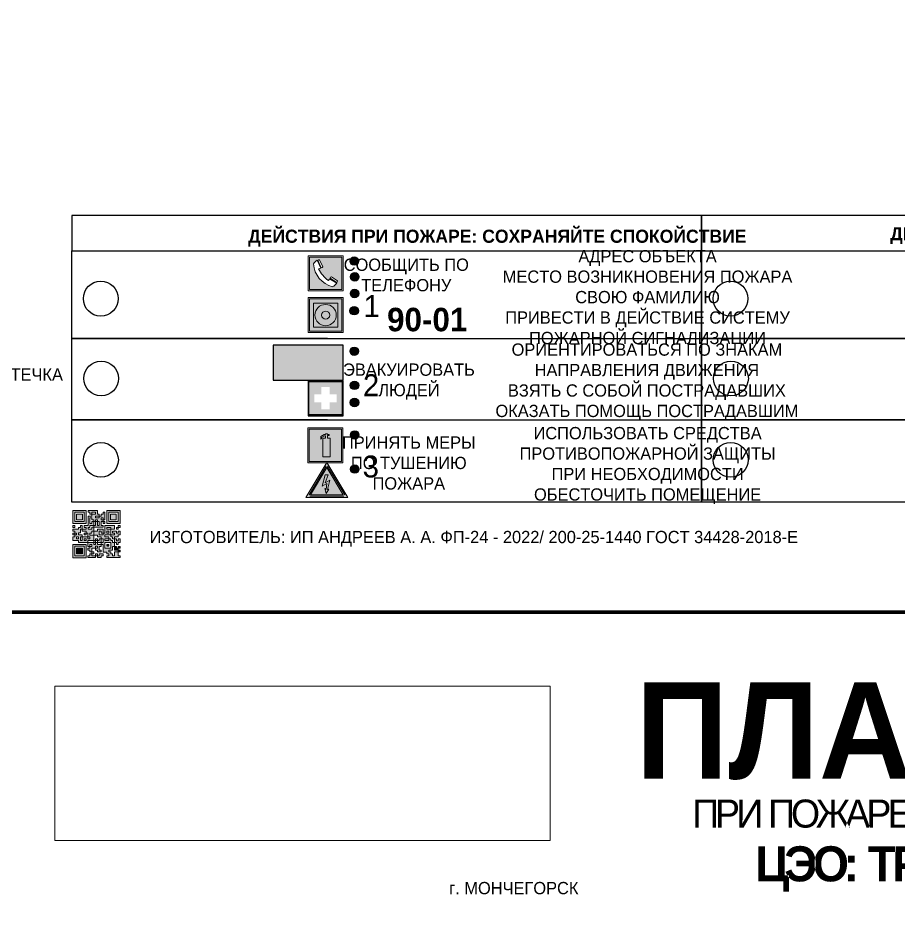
# Model space of a CAD drawing. Header units: millimetres. Extents: x 13114 to 67229, y 22859 to 38520.
# Drawn here: x 17880.1 to 18081.1, y 25785.4 to 25993.9 of the extents above; entities that cross this region are included whole.
import ezdxf

# ---------------------------------------------------------------- set-up
doc = ezdxf.new("R2010")
doc.units = ezdxf.units.MM
doc.styles.add('обычный', font='arial.ttf')
picture_1 = doc.add_image_def('image1.jpg', size_in_pixel=(337, 105))

# ---------------------------------------------------------------- blocks, each defined once
blk = doc.blocks.new('A$C3E6D3DDE')
at = {"lineweight": 5}
h = blk.add_hatch(color=40, dxfattribs=at)
h.paths.add_polyline_path([(24.1, 1.45), (16.46, -11.35), (31.74, -11.35)])
h.paths.add_polyline_path([(24.09, -0.46), (30.03, -10.41), (18.14, -10.41)], flags=16)
h.paths.add_polyline_path([(24.54, -3.08), (23.41, -6.02), (25.13, -5.01), (24.33, -8.5), (24.82, -8.27), (23.79, -9.86), (23.4, -8.04), (23.8, -8.43), (24.04, -6.29), (22.39, -7.25), (23.44, -3.08)], flags=0)
h = blk.add_hatch(color=256, dxfattribs=at)
h.paths.add_polyline_path([(24.37, 0.03, 0.567511), (23.82, 0.03), (17.59, -10.4, 0.582454), (17.86, -10.88), (30.32, -10.88, 0.582149), (30.6, -10.4)])
h.paths.add_polyline_path([(24.09, -0.46), (18.14, -10.41), (30.03, -10.41)], flags=16)
h.paths.add_polyline_path([(24.54, -3.08), (23.41, -6.02), (25.13, -5.01), (24.33, -8.5), (24.82, -8.27), (23.79, -9.86), (23.4, -8.04), (23.8, -8.43), (24.04, -6.29), (22.39, -7.25), (23.44, -3.08)], flags=0)
h = blk.add_hatch(color=40, dxfattribs=at)
h.paths.add_polyline_path([(24.09, -0.46), (18.14, -10.41), (30.03, -10.41)])
h.paths.add_polyline_path([(24.82, -8.27), (23.79, -9.86), (23.4, -8.04), (23.8, -8.43), (24.04, -6.29), (22.39, -7.25), (23.44, -3.08), (24.54, -3.08), (23.41, -6.02), (25.13, -5.01), (24.33, -8.5)], flags=16)
at = {"color": 40, "lineweight": 5}
for p, q in [((16.46, -11.35), (24.1, 1.45)), ((24.1, 1.45), (31.74, -11.35))]:
    blk.add_line(p, q, dxfattribs=at)
at = {"lineweight": 5}
for p, q in [((17.59, -10.4), (23.82, 0.03)), ((24.37, 0.03), (30.6, -10.4)), ((18.14, -10.41), (24.09, -0.46)), ((23.44, -3.08), (22.39, -7.25)), ((23.41, -6.02), (24.54, -3.08)), ((24.54, -3.08), (23.44, -3.08)), ((24.09, -0.46), (30.03, -10.41)), ((22.39, -7.25), (24.04, -6.29)), ((25.13, -5.01), (23.41, -6.02)), ((24.04, -6.29), (23.8, -8.43)), ((24.33, -8.5), (25.13, -5.01)), ((23.8, -8.43), (23.4, -8.04)), ((23.4, -8.04), (23.79, -9.86)), ((23.79, -9.86), (24.82, -8.27)), ((24.82, -8.27), (24.33, -8.5)), ((17.86, -10.88), (30.32, -10.88)), ((18.14, -10.41), (30.03, -10.41))]:
    blk.add_line(p, q, dxfattribs=at)
at = {"color": 50, "lineweight": 5}
blk.add_line((31.74, -11.35), (16.46, -11.35), dxfattribs=at)
blk = doc.blocks.new('QR')
at = {"lineweight": 0}
h = blk.add_hatch(color=256, dxfattribs=at)
h.dxf.hatch_style = 1
h.paths.add_polyline_path([(9241.16, 2687.38), (9242.01, 2687.38), (9242.01, 2687.83), (9241.59, 2687.83), (9241.59, 2688.68), (9239.45, 2688.68), (9239.45, 2688.25), (9239.86, 2688.25), (9239.86, 2687.83), (9240.29, 2687.83), (9240.29, 2688.25), (9241.16, 2688.25), (9241.16, 2687.83), (9240.29, 2687.83), (9240.29, 2687.38), (9239.45, 2687.38), (9239.45, 2685.22), (9238.57, 2685.22), (9238.57, 2684.8), (9239.02, 2684.8), (9239.02, 2684.37), (9238.13, 2684.37), (9238.13, 2683.92), (9239.02, 2683.92), (9239.02, 2683.5), (9239.44, 2683.5), (9239.44, 2682.64), (9239.87, 2682.64), (9239.87, 2682.18), (9239.44, 2682.18), (9239.44, 2682.64), (9238.13, 2682.64), (9238.13, 2681.76), (9237.71, 2681.76), (9237.71, 2682.64), (9238.13, 2682.64), (9238.13, 2683.07), (9237.27, 2683.07), (9237.27, 2683.51), (9237.71, 2683.51), (9237.71, 2684.37), (9238.13, 2684.37), (9238.13, 2685.22), (9237.71, 2685.22), (9237.71, 2684.8), (9237.28, 2684.8), (9237.28, 2684.38), (9235.98, 2684.38), (9235.98, 2683.92), (9236.4, 2683.92), (9236.4, 2683.49), (9236.84, 2683.49), (9236.84, 2683.07), (9236.4, 2683.07), (9236.4, 2682.64), (9235.98, 2682.64), (9235.98, 2681.76), (9237.29, 2681.76), (9237.29, 2681.33), (9239.43, 2681.33), (9239.43, 2681.76), (9240.74, 2681.76), (9240.74, 2683.05), (9239.87, 2683.05), (9239.87, 2683.5), (9240.29, 2683.5), (9240.29, 2683.91), (9240.74, 2683.91), (9240.74, 2684.81), (9240.29, 2684.81), (9240.29, 2684.79), (9240.29, 2684.37), (9239.45, 2684.37), (9239.45, 2684.8), (9239.87, 2684.8), (9239.87, 2685.21), (9240.74, 2685.21), (9240.74, 2686.1), (9240.29, 2686.1), (9240.29, 2685.64), (9239.86, 2685.64), (9239.86, 2686.95), (9240.29, 2686.95), (9240.29, 2686.52), (9240.74, 2686.52), (9240.74, 2686.1), (9241.16, 2686.1), (9241.16, 2686.53), (9241.59, 2686.53), (9241.59, 2686.1), (9242.02, 2686.1), (9242.02, 2685.21), (9241.59, 2685.21), (9241.59, 2686.1), (9241.16, 2686.1), (9241.16, 2685.21), (9240.74, 2685.21), (9240.74, 2684.81), (9242.89, 2684.81), (9242.89, 2685.22), (9242.47, 2685.22), (9242.47, 2686.11), (9242.89, 2686.11), (9242.89, 2686.52), (9242.46, 2686.52), (9242.46, 2686.95), (9242.89, 2686.95), (9242.89, 2686.52), (9243.32, 2686.52), (9243.32, 2688.26), (9242.9, 2688.26), (9242.9, 2687.83), (9242.47, 2687.83), (9242.47, 2687.38), (9242.01, 2687.38), (9242.01, 2686.94), (9241.16, 2686.94)])
h.paths.add_polyline_path([(9239.02, 2682.18), (9239.02, 2681.76), (9238.54, 2681.76), (9238.54, 2682.18)], flags=16)
h.paths.add_polyline_path([(9237.27, 2682.65), (9237.27, 2682.19), (9236.83, 2682.19), (9236.83, 2682.65)], flags=16)
h = blk.add_hatch(color=256, dxfattribs=at)
h.dxf.hatch_style = 1
h.paths.add_polyline_path([(9238.15, 2687.83), (9236.83, 2687.83), (9236.83, 2686.52), (9238.15, 2686.52)], flags=0)
h.paths.add_polyline_path([(9239.01, 2685.65), (9239.01, 2688.68), (9235.98, 2688.68), (9235.98, 2685.65)])
h.paths.add_polyline_path([(9236.41, 2686.1), (9236.41, 2688.26), (9238.56, 2688.26), (9238.56, 2686.1)], flags=16)
h.paths.add_polyline_path([(9236.83, 2686.52), (9236.83, 2687.83), (9238.15, 2687.83), (9238.15, 2686.52)], flags=0)
h = blk.add_hatch(color=256, dxfattribs=at)
h.dxf.hatch_style = 1
h.paths.add_polyline_path([(9238.15, 2686.52), (9238.15, 2687.83), (9236.83, 2687.83), (9236.83, 2686.52)])
h.paths.add_polyline_path([(9245.91, 2686.52), (9245.91, 2687.83), (9244.59, 2687.83), (9244.59, 2686.52)], flags=0)
h.paths.add_polyline_path([(9246.77, 2685.65), (9246.77, 2688.68), (9243.74, 2688.68), (9243.74, 2685.65)])
h.paths.add_polyline_path([(9244.17, 2686.1), (9244.17, 2688.26), (9246.32, 2688.26), (9246.32, 2686.1)], flags=16)
h.paths.add_polyline_path([(9244.59, 2686.52), (9244.59, 2687.83), (9245.91, 2687.83), (9245.91, 2686.52)], flags=0)
h = blk.add_hatch(color=256, dxfattribs=at)
h.dxf.hatch_style = 1
h.paths.add_polyline_path([(9240.75, 2681.76), (9240.75, 2681.35), (9241.17, 2681.35), (9241.17, 2681.76)])
h.paths.add_polyline_path([(9241.6, 2682.18), (9241.17, 2682.18), (9241.17, 2681.76), (9241.6, 2681.76)])
h.paths.add_polyline_path([(9242.47, 2681.34), (9242.47, 2682.19), (9242.02, 2682.19), (9242.02, 2681.76), (9241.6, 2681.76), (9241.6, 2681.34)])
h.paths.add_polyline_path([(9239.87, 2678.3), (9239.44, 2678.3), (9239.44, 2677.89), (9241.17, 2677.89), (9241.17, 2678.3), (9240.28, 2678.3), (9240.28, 2678.73), (9239.87, 2678.73)])
h.paths.add_polyline_path([(9240.75, 2678.73), (9240.75, 2679.19), (9240.28, 2679.19), (9240.28, 2678.73)])
h.paths.add_polyline_path([(9241.6, 2678.73), (9241.17, 2678.73), (9241.17, 2678.3), (9241.6, 2678.3)])
h.paths.add_polyline_path([(9242.02, 2678.3), (9241.6, 2678.3), (9241.6, 2677.89), (9242.48, 2677.89), (9242.48, 2678.31), (9242.9, 2678.31), (9242.9, 2678.73), (9242.02, 2678.73)])
h.paths.add_polyline_path([(9246.36, 2684.37), (9246.36, 2684.79), (9245.93, 2684.79), (9245.93, 2684.37)])
h.paths.add_polyline_path([(9246.78, 2685.2), (9246.36, 2685.2), (9246.36, 2684.79), (9246.78, 2684.79)])
h.paths.add_polyline_path([(9245.91, 2687.83), (9244.59, 2687.83), (9244.59, 2686.52), (9245.91, 2686.52)])
h = blk.add_hatch(color=256, dxfattribs=at)
h.dxf.hatch_style = 1
h.paths.add_polyline_path([(9243.32, 2686.11), (9242.89, 2686.11), (9242.89, 2685.64), (9243.32, 2685.64)])
h.paths.add_polyline_path([(9239.02, 2683.07), (9239.02, 2683.5), (9238.56, 2683.5), (9238.56, 2683.07)])
h.paths.add_polyline_path([(9236.4, 2684.8), (9236.4, 2685.22), (9235.98, 2685.22), (9235.98, 2684.8)])
h.paths.add_polyline_path([(9236.4, 2683.07), (9236.4, 2683.49), (9235.98, 2683.49), (9235.98, 2683.07)])
h = blk.add_hatch(color=256, dxfattribs=at)
h.dxf.hatch_style = 1
h.paths.add_polyline_path([(9243.32, 2682.64), (9243.32, 2683.07), (9244.62, 2683.07), (9244.62, 2684.37), (9243.74, 2684.37), (9243.74, 2684.8), (9244.62, 2684.8), (9244.62, 2684.37), (9245.48, 2684.37), (9245.48, 2685.22), (9243.32, 2685.22), (9243.32, 2683.5), (9242.89, 2683.5), (9242.89, 2683.06), (9242.01, 2683.06), (9242.01, 2683.91), (9242.47, 2683.91), (9242.47, 2683.5), (9242.89, 2683.5), (9242.89, 2684.38), (9241.59, 2684.38), (9241.59, 2683.91), (9240.74, 2683.91), (9240.74, 2683.05), (9241.59, 2683.05), (9241.59, 2682.64), (9242.47, 2682.64), (9242.47, 2682.19), (9242.91, 2682.19), (9242.91, 2681.34), (9242.48, 2681.34), (9242.48, 2680.91), (9242.91, 2680.91), (9242.91, 2679.17), (9243.75, 2679.17), (9243.75, 2678.73), (9244.2, 2678.73), (9244.2, 2678.3), (9243.75, 2678.3), (9243.75, 2677.88), (9246.78, 2677.88), (9246.78, 2678.3), (9246.35, 2678.3), (9246.35, 2679.19), (9245.48, 2679.19), (9245.48, 2678.31), (9245.05, 2678.31), (9245.05, 2678.73), (9244.62, 2678.73), (9244.62, 2679.19), (9244.2, 2679.19), (9244.2, 2679.61), (9245.05, 2679.61), (9245.05, 2680.46), (9245.48, 2680.46), (9245.48, 2681.34), (9245.04, 2681.34), (9245.04, 2681.76), (9244.63, 2681.76), (9244.63, 2682.19), (9244.21, 2682.19), (9244.21, 2681.76), (9243.32, 2681.76), (9243.32, 2682.19), (9244.21, 2682.19), (9244.21, 2682.64)])
h.paths.add_polyline_path([(9243.75, 2683.49), (9243.75, 2683.92), (9244.21, 2683.92), (9244.21, 2683.49)], flags=16)
h.paths.add_polyline_path([(9243.32, 2681.34), (9244.63, 2681.34), (9244.63, 2680.04), (9243.32, 2680.04)], flags=16)
h.paths.add_polyline_path([(9243.76, 2680.89), (9244.18, 2680.89), (9244.18, 2680.48), (9243.76, 2680.48)], flags=0)
h = blk.add_hatch(color=256, dxfattribs=at)
h.dxf.hatch_style = 1
h.paths.add_polyline_path([(9246.36, 2683.07), (9246.78, 2683.07), (9246.78, 2683.92), (9246.36, 2683.92), (9246.36, 2683.49), (9245.92, 2683.49), (9245.92, 2683.92), (9245.06, 2683.92), (9245.06, 2683.49), (9245.48, 2683.49), (9245.48, 2683.07), (9244.62, 2683.07), (9244.62, 2682.65), (9245.05, 2682.65), (9245.05, 2682.18), (9245.48, 2682.18), (9245.48, 2682.65), (9246.36, 2682.65)])
h.paths.add_polyline_path([(9246.78, 2682.18), (9246.36, 2682.18), (9246.36, 2681.75), (9245.92, 2681.75), (9245.92, 2682.18), (9245.48, 2682.18), (9245.48, 2681.34), (9245.48, 2681.34), (9245.94, 2681.34), (9245.94, 2680.91), (9246.36, 2680.91), (9246.36, 2681.34), (9246.78, 2681.34)])
h = blk.add_hatch(color=256, dxfattribs=at)
h.dxf.hatch_style = 1
h.paths.add_polyline_path([(9242.02, 2680.46), (9242.48, 2680.46), (9242.48, 2680.91), (9241.58, 2680.91), (9241.58, 2681.35), (9241.17, 2681.35), (9241.17, 2680.91), (9240.75, 2680.91), (9240.75, 2681.33), (9239.43, 2681.33), (9239.43, 2680.46), (9239.86, 2680.46), (9239.86, 2680.92), (9240.3, 2680.92), (9240.3, 2680.46), (9239.86, 2680.46), (9239.86, 2680.04), (9239.44, 2680.04), (9239.44, 2679.62), (9239.86, 2679.62), (9239.86, 2679.19), (9240.29, 2679.19), (9240.29, 2680.03), (9241.18, 2680.03), (9241.18, 2680.47), (9241.6, 2680.47), (9241.6, 2680.03), (9241.18, 2680.03), (9241.18, 2679.61), (9241.6, 2679.61), (9241.6, 2679.19), (9242.47, 2679.19), (9242.47, 2679.6), (9242.02, 2679.6)])
h = blk.add_hatch(color=256, dxfattribs=at)
h.dxf.hatch_style = 1
h.paths.add_polyline_path([(9235.98, 2680.9), (9235.98, 2677.86), (9239.02, 2677.86), (9239.02, 2680.9)])
h.paths.add_polyline_path([(9238.57, 2680.48), (9238.57, 2678.32), (9236.41, 2678.32), (9236.41, 2680.48)], flags=16)
h.paths.add_polyline_path([(9238.15, 2680.05), (9238.15, 2678.74), (9236.83, 2678.74), (9236.83, 2680.05)], flags=0)
h = blk.add_hatch(color=256, dxfattribs=at)
h.dxf.hatch_style = 1
h.paths.add_polyline_path([(9238.15, 2680.05), (9236.83, 2680.05), (9236.83, 2678.74), (9238.15, 2678.74)])
h = blk.add_hatch(color=256, dxfattribs=at)
h.dxf.hatch_style = 1
h.paths.add_polyline_path([(9244.18, 2680.48), (9244.18, 2680.89), (9243.76, 2680.89), (9243.76, 2680.48)])
h = blk.add_hatch(color=256, dxfattribs=at)
h.dxf.hatch_style = 1
h.paths.add_polyline_path([(9245.93, 2680.04), (9245.93, 2680.46), (9245.48, 2680.46), (9245.48, 2679.62), (9246.35, 2679.62), (9246.35, 2680.04)])
h.paths.add_polyline_path([(9246.78, 2680.04), (9246.78, 2680.46), (9246.35, 2680.46), (9246.35, 2680.04)])
h.paths.add_polyline_path([(9246.78, 2679.18), (9246.78, 2679.62), (9246.35, 2679.62), (9246.35, 2679.18)])
for points in [[(9237.71, 2685.22), (9238.13, 2685.22), (9238.13, 2684.37), (9237.71, 2684.37), (9237.71, 2683.51), (9237.27, 2683.51), (9237.27, 2683.07), (9238.13, 2683.07), (9238.13, 2682.64), (9237.71, 2682.64), (9237.71, 2681.76), (9238.13, 2681.76), (9238.13, 2682.64), (9239.44, 2682.64), (9239.44, 2683.5), (9239.02, 2683.5), (9239.02, 2683.07), (9238.56, 2683.07), (9238.56, 2683.5), (9239.02, 2683.5), (9239.02, 2683.92), (9238.13, 2683.92), (9238.13, 2684.37), (9239.02, 2684.37), (9239.02, 2684.8), (9238.57, 2684.8), (9238.57, 2685.22), (9239.45, 2685.22), (9239.45, 2687.38), (9240.29, 2687.38), (9240.29, 2687.83), (9239.86, 2687.83), (9239.86, 2688.25), (9239.45, 2688.25), (9239.45, 2688.68), (9241.59, 2688.68), (9241.59, 2687.83), (9242.01, 2687.83), (9242.01, 2687.38), (9242.47, 2687.38), (9242.47, 2687.83), (9242.9, 2687.83), (9242.9, 2688.26), (9243.32, 2688.26), (9243.32, 2686.52), (9242.89, 2686.52), (9242.89, 2686.11), (9243.32, 2686.11), (9243.32, 2685.64), (9242.89, 2685.64), (9242.89, 2686.11), (9242.47, 2686.11), (9242.47, 2685.22), (9242.89, 2685.22), (9242.89, 2684.81), (9240.74, 2684.81), (9240.74, 2683.91), (9241.59, 2683.91), (9241.59, 2684.38), (9242.89, 2684.38), (9242.89, 2683.5), (9242.47, 2683.5), (9242.47, 2683.91), (9242.01, 2683.91), (9242.01, 2683.06), (9242.89, 2683.06), (9242.89, 2683.5), (9243.32, 2683.5), (9243.32, 2685.22), (9245.48, 2685.22), (9245.48, 2684.37), (9244.62, 2684.37), (9244.62, 2683.07), (9245.48, 2683.07), (9245.48, 2683.49), (9245.06, 2683.49), (9245.06, 2683.92), (9245.92, 2683.92), (9245.92, 2683.49), (9246.36, 2683.49), (9246.36, 2683.92), (9246.78, 2683.92), (9246.78, 2683.07), (9246.36, 2683.07), (9246.36, 2682.65), (9245.48, 2682.65), (9245.48, 2682.18), (9245.92, 2682.18), (9245.92, 2681.75), (9246.36, 2681.75), (9246.36, 2682.18), (9246.78, 2682.18), (9246.78, 2681.34), (9246.36, 2681.34), (9246.36, 2680.91), (9245.94, 2680.91), (9245.94, 2681.34), (9245.48, 2681.34), (9245.48, 2680.46), (9245.93, 2680.46), (9245.93, 2680.04), (9246.35, 2680.04), (9246.35, 2680.46), (9246.78, 2680.46), (9246.78, 2680.04), (9246.78, 2680.04), (9246.35, 2680.04), (9246.35, 2679.62), (9246.78, 2679.62), (9246.78, 2679.18), (9246.35, 2679.18), (9246.35, 2678.3), (9246.78, 2678.3), (9246.78, 2677.88), (9243.75, 2677.88), (9243.75, 2678.3), (9244.2, 2678.3), (9244.2, 2678.73), (9243.75, 2678.73), (9243.75, 2679.17), (9242.91, 2679.17), (9242.91, 2680.91), (9242.48, 2680.91), (9242.48, 2680.46), (9242.02, 2680.46), (9242.02, 2679.6), (9242.47, 2679.6), (9242.47, 2679.19), (9241.6, 2679.19), (9241.6, 2679.61), (9241.18, 2679.61), (9241.18, 2680.03), (9240.29, 2680.03), (9240.29, 2679.19), (9240.75, 2679.19), (9240.75, 2678.73), (9240.28, 2678.73), (9240.28, 2678.3), (9241.17, 2678.3), (9241.17, 2678.73), (9241.6, 2678.73), (9241.6, 2678.3), (9242.02, 2678.3), (9242.02, 2678.73), (9242.9, 2678.73), (9242.9, 2678.31), (9242.48, 2678.31), (9242.48, 2677.89), (9241.6, 2677.89), (9241.6, 2678.3), (9241.17, 2678.3), (9241.17, 2677.89), (9239.44, 2677.89), (9239.44, 2678.3), (9239.87, 2678.3), (9239.87, 2678.73), (9240.28, 2678.73), (9240.28, 2679.19), (9240.29, 2679.19), (9239.86, 2679.19), (9239.86, 2679.62), (9239.44, 2679.62), (9239.44, 2680.04), (9239.86, 2680.04), (9239.86, 2680.46), (9239.43, 2680.46), (9239.43, 2681.33), (9237.29, 2681.33), (9237.29, 2681.76), (9235.98, 2681.76), (9235.98, 2682.64), (9236.4, 2682.64), (9236.4, 2683.07), (9235.98, 2683.07), (9235.98, 2683.49), (9236.4, 2683.49), (9236.4, 2683.92), (9235.98, 2683.92), (9235.98, 2684.38), (9237.28, 2684.38), (9237.28, 2684.8), (9237.71, 2684.8), (9237.71, 2685.22), (9237.92, 2685.22)], [(9240.74, 2686.1), (9240.74, 2686.52), (9240.29, 2686.52), (9240.29, 2686.95), (9239.86, 2686.95), (9239.86, 2685.64), (9240.29, 2685.64), (9240.29, 2686.1), (9240.74, 2686.1), (9240.74, 2686.52)], [(9240.74, 2685.21), (9239.87, 2685.21), (9239.87, 2684.8), (9239.45, 2684.8), (9239.45, 2684.37), (9240.29, 2684.37), (9240.29, 2684.79), (9240.29, 2684.81), (9240.74, 2684.81), (9240.74, 2685.21), (9239.87, 2685.21)], [(9240.74, 2683.91), (9240.29, 2683.91), (9240.29, 2683.5), (9239.87, 2683.5), (9239.87, 2683.05), (9240.74, 2683.05), (9240.74, 2683.91)], [(9244.62, 2684.37), (9244.62, 2684.8), (9243.74, 2684.8), (9243.74, 2684.37), (9244.62, 2684.37)], [(9240.74, 2683.05), (9240.74, 2681.76), (9239.43, 2681.76), (9239.43, 2681.33), (9240.75, 2681.33), (9240.75, 2681.35), (9240.75, 2680.91), (9241.17, 2680.91), (9241.17, 2681.35), (9241.58, 2681.35), (9241.58, 2680.91), (9242.48, 2680.91), (9242.48, 2681.34), (9242.91, 2681.34), (9242.91, 2682.19), (9242.47, 2682.19), (9242.47, 2682.64), (9241.59, 2682.64), (9241.59, 2683.05), (9240.74, 2683.05)], [(9241.6, 2681.76), (9242.02, 2681.76), (9242.02, 2682.19), (9242.47, 2682.19), (9242.47, 2681.34), (9241.6, 2681.34), (9241.6, 2681.76)], [(9244.62, 2683.07), (9243.32, 2683.07), (9243.32, 2682.64), (9244.21, 2682.64), (9244.21, 2682.19), (9243.32, 2682.19), (9243.32, 2681.76), (9244.21, 2681.76), (9244.21, 2682.19), (9244.63, 2682.19), (9244.63, 2681.76), (9245.04, 2681.76), (9245.04, 2681.34), (9245.48, 2681.34)], [(9245.48, 2682.18), (9245.05, 2682.18), (9245.05, 2682.65), (9244.62, 2682.65), (9244.62, 2683.07)], [(9245.48, 2682.18), (9245.48, 2681.34)], [(9239.86, 2680.46), (9239.86, 2680.92), (9240.3, 2680.92), (9240.3, 2680.46), (9239.86, 2680.46)], [(9245.48, 2680.46), (9245.05, 2680.46), (9245.05, 2679.61), (9244.2, 2679.61), (9244.2, 2679.19), (9244.62, 2679.19), (9244.62, 2678.73), (9245.05, 2678.73), (9245.05, 2678.31), (9245.48, 2678.31), (9245.48, 2679.19), (9246.35, 2679.19), (9246.35, 2679.07)], [(9246.35, 2679.62), (9245.48, 2679.62), (9245.48, 2680.46)], [(9245.48, 2680.46), (9245.48, 2679.62), (9246.35, 2679.62), (9246.35, 2680.04), (9245.93, 2680.04), (9245.93, 2680.46), (9245.48, 2680.46), (9245.48, 2679.62)], [(9246.35, 2679.62), (9246.35, 2679.18)]]:
    blk.add_lwpolyline(points, dxfattribs=at)
for points in [[(9235.98, 2685.65), (9239.01, 2685.65), (9239.01, 2688.68), (9235.98, 2688.68)], [(9236.41, 2688.26), (9238.56, 2688.26), (9238.56, 2686.1), (9236.41, 2686.1)], [(9236.83, 2687.83), (9238.15, 2687.83), (9238.15, 2686.52), (9236.83, 2686.52)], [(9240.29, 2687.83), (9241.16, 2687.83), (9241.16, 2688.25), (9240.29, 2688.25)], [(9240.29, 2688.25), (9241.16, 2688.25), (9241.16, 2687.83), (9240.29, 2687.83)], [(9243.74, 2685.65), (9246.77, 2685.65), (9246.77, 2688.68), (9243.74, 2688.68)], [(9244.17, 2688.26), (9246.32, 2688.26), (9246.32, 2686.1), (9244.17, 2686.1)], [(9244.59, 2687.83), (9245.91, 2687.83), (9245.91, 2686.52), (9244.59, 2686.52)], [(9241.16, 2686.1), (9240.74, 2686.1), (9240.74, 2685.21), (9241.16, 2685.21)], [(9242.01, 2687.38), (9241.16, 2687.38), (9241.16, 2686.94), (9242.01, 2686.94)], [(9241.16, 2687.38), (9242.01, 2687.38), (9242.01, 2686.94), (9241.16, 2686.94)], [(9241.16, 2686.53), (9241.59, 2686.53), (9241.59, 2686.1), (9241.16, 2686.1)], [(9241.59, 2686.1), (9242.02, 2686.1), (9242.02, 2685.21), (9241.59, 2685.21)], [(9242.89, 2686.52), (9242.46, 2686.52), (9242.46, 2686.95), (9242.89, 2686.95)], [(9235.98, 2684.8), (9236.4, 2684.8), (9236.4, 2685.22), (9235.98, 2685.22)], [(9236.4, 2683.07), (9236.84, 2683.07), (9236.84, 2683.49), (9236.4, 2683.49)], [(9243.75, 2683.92), (9244.21, 2683.92), (9244.21, 2683.49), (9243.75, 2683.49)], [(9245.93, 2684.79), (9246.36, 2684.79), (9246.36, 2684.37), (9245.93, 2684.37)], [(9246.36, 2685.2), (9246.78, 2685.2), (9246.78, 2684.79), (9246.36, 2684.79)], [(9236.83, 2682.19), (9237.27, 2682.19), (9237.27, 2682.65), (9236.83, 2682.65)], [(9238.54, 2682.18), (9239.02, 2682.18), (9239.02, 2681.76), (9238.54, 2681.76)], [(9239.44, 2682.64), (9239.87, 2682.64), (9239.87, 2682.18), (9239.44, 2682.18)], [(9240.75, 2681.76), (9241.17, 2681.76), (9241.17, 2681.35), (9240.75, 2681.35)], [(9241.17, 2682.18), (9241.6, 2682.18), (9241.6, 2681.76), (9241.17, 2681.76)], [(9243.32, 2680.04), (9244.63, 2680.04), (9244.63, 2681.34), (9243.32, 2681.34)], [(9235.98, 2677.86), (9239.02, 2677.86), (9239.02, 2680.9), (9235.98, 2680.9)], [(9236.41, 2680.48), (9238.57, 2680.48), (9238.57, 2678.32), (9236.41, 2678.32)], [(9236.83, 2680.05), (9238.15, 2680.05), (9238.15, 2678.74), (9236.83, 2678.74)], [(9241.18, 2680.03), (9241.6, 2680.03), (9241.6, 2680.47), (9241.18, 2680.47)], [(9243.76, 2680.89), (9244.18, 2680.89), (9244.18, 2680.48), (9243.76, 2680.48)]]:
    blk.add_lwpolyline(points, close=True, dxfattribs=at)
blk = doc.blocks.new('A$C456E1F9C')
at = {"lineweight": 5}
h = blk.add_hatch(color=242, dxfattribs=at)
h.paths.add_polyline_path([(0.51, -1.47), (0.51, -13.26), (12.29, -13.26), (12.29, -1.47)])
h.paths.add_polyline_path([(5.42, -4.95, -0.254479), (4.78, -5.4), (3.52, -2.53, -0.209735), (4.23, -2.4)], flags=16)
h.paths.add_polyline_path([(8.53, -8.6), (10.87, -10.17), (10.54, -10.76), (8.03, -9.13, -0.192251)], flags=16)
h.paths.add_polyline_path([(4.61, -5.49, 0.005518), (3.87, -5.72, 0.128647), (7.49, -10.01, 0.00809), (7.83, -9.33), (10.47, -10.97, -0.16736), (8.99, -12.25, -0.327862), (1.95, -3.95, -0.166952), (3.36, -2.62)], flags=16)
at = {"color": 242, "lineweight": 5}
for p, q in [((0, -13.77), (0, -0.97)), ((12.8, -0.97), (0, -0.97)), ((4.61, -5.49), (3.36, -2.62)), ((3.52, -2.53), (4.78, -5.4)), ((4.23, -2.4), (5.42, -4.95)), ((12.8, -13.77), (12.8, -0.97)), ((7.83, -9.33), (10.47, -10.97)), ((8.03, -9.13), (10.54, -10.76)), ((10.81, -10.12), (8.53, -8.6)), ((10.54, -10.76), (10.8, -10.3)), ((10.8, -10.3), (10.81, -10.12)), ((0, -13.77), (12.8, -13.77))]:
    blk.add_line(p, q, dxfattribs=at)
blk.add_lwpolyline([(0.51, -1.47), (12.29, -1.47), (12.29, -13.26), (0.51, -13.26)], close=True, dxfattribs=at)
for centre, radius, start, end in [((4.59, -5.34), 2.99, 114.2845, 152.1974), ((4.02, -3.27), 0.891, 76.3284, 123.7092), ((11.12, -3.31), 9.19, 183.9915, 256.6009), ((14.98, -39.1), 35.17, 107.1487, 108.4135), ((13.86, -0.94), 11.08, 205.5536, 234.8762), ((4.68, -4.59), 0.824, 276.9621, 334.0723), ((-13.31, 0.8), 23.44, 332.5487, 334.4027), ((8.94, -9.5), 0.989, 114.4092, 157.9388), ((7.87, -9.46), 3, 291.9291, 329.9329)]:
    blk.add_arc(centre, radius, start, end, dxfattribs=at)
blk = doc.blocks.new('A$C54414219')
at = {"true_color": 0xffffff}
h = blk.add_hatch(color=7, dxfattribs=at)
h.paths.add_polyline_path([(2.39, -9.45), (2.39, -18.3), (11.23, -18.3), (11.23, -9.45)], flags=0)
h.paths.add_polyline_path([(10.71, -13.87, -1), (2.92, -13.87, -1)], flags=0)
h.paths.add_polyline_path([(8.3, -13.87, -1), (5.33, -13.87, -1)], flags=0)
h.paths.add_polyline_path([(0.41, -7.47), (0.41, -20.27), (13.21, -20.27), (13.21, -7.47)])
h.paths.add_polyline_path([(0.92, -19.77), (12.71, -19.77), (12.71, -7.98), (0.92, -7.98)], flags=16)
h.paths.add_polyline_path([(11.23, -9.45), (11.23, -18.3), (2.39, -18.3), (2.39, -9.45)], flags=0)
at = {"lineweight": 5}
h = blk.add_hatch(color=242, dxfattribs=at)
h.paths.add_polyline_path([(12.71, -7.98), (0.92, -7.98), (0.92, -19.77), (12.71, -19.77)])
h.paths.add_polyline_path([(11.23, -18.3), (2.39, -18.3), (2.39, -9.45), (11.23, -9.45)], flags=16)
h.paths.add_polyline_path([(10.71, -13.87, -1), (2.92, -13.87, -1)], flags=0)
h.paths.add_polyline_path([(8.3, -13.87, -1), (5.33, -13.87, -1)], flags=0)
at = {"true_color": 0xffffff}
h = blk.add_hatch(color=7, dxfattribs=at)
h.paths.add_polyline_path([(2.39, -9.45), (2.39, -18.3), (11.23, -18.3), (11.23, -9.45)])
h.paths.add_polyline_path([(10.71, -13.87, -1), (2.92, -13.87, -1)], flags=16)
h.paths.add_polyline_path([(8.3, -13.87, -1), (5.33, -13.87, -1)], flags=0)
at = {"lineweight": 5}
h = blk.add_hatch(color=242, dxfattribs=at)
h.paths.add_polyline_path([(2.92, -13.87, 1), (10.71, -13.87, 1)])
h.paths.add_polyline_path([(8.3, -13.87, -1), (5.33, -13.87, -1)], flags=16)
at = {"color": 242, "lineweight": 5}
for p, q in [((0.41, -20.27), (0.41, -7.47)), ((0.41, -7.47), (13.21, -7.47)), ((0.41, -7.47), (13.21, -7.47)), ((13.21, -20.27), (13.21, -7.47)), ((0.41, -20.27), (13.21, -20.27))]:
    blk.add_line(p, q, dxfattribs=at)
for points in [[(0.92, -7.98), (12.71, -7.98), (12.71, -19.77), (0.92, -19.77)], [(2.39, -9.45), (11.23, -9.45), (11.23, -18.3), (2.39, -18.3)]]:
    blk.add_lwpolyline(points, close=True, dxfattribs=at)
for radius in [3.89, 1.49]:
    blk.add_circle((6.81, -13.87), radius, dxfattribs=at)
blk = doc.blocks.new('A$C32E8229D')
at = {"true_color": 0xffffff}
blk.add_hatch(color=7, dxfattribs=at).paths.add_polyline_path([(0, 0), (0, -8), (16, -8), (16, 0)])
h = blk.add_hatch(color=126)
h.paths.add_polyline_path([(0.2, -0.2), (15.8, -0.2), (15.8, -7.8), (0.2, -7.8)])
h.paths.add_polyline_path([(13.49, -2.05), (12.08, -2.05), (11.37, -2.63, 0.162397), (11.29, -2.84), (11.29, -3.63), (10.35, -3.63), (10.35, -4.05), (11.68, -4.05), (11.68, -3.48), (12.26, -4.28), (11.29, -5.1), (11.29, -6.78), (11.85, -6.78), (11.85, -5.44), (12.8, -4.64), (12.8, -5.94), (14.46, -5.94), (14.46, -5.39), (13.45, -5.39), (13.45, -3.97), (12.46, -2.59), (13.15, -2.59), (13.69, -3.34), (14.18, -3)], flags=16)
h.paths.add_polyline_path([(10.74, -1.82, 1), (11.8, -1.82, 1)], flags=16)
h.paths.add_polyline_path([(9.39, -3.59), (5.99, -3.59), (6.56, -3.03), (5.91, -3.03), (5.1, -3.83), (5.91, -4.64), (6.56, -4.64), (5.99, -4.09), (9.39, -4.09)], flags=16)
h.paths.add_polyline_path([(4.29, -1.08), (1.72, -1.08), (1.72, -6.6), (4.29, -6.6)], flags=16)
at = {"color": 126}
blk.add_lwpolyline([(16, -8), (0, -8), (0, 0), (16, 0)], close=True, dxfattribs=at)
blk = doc.blocks.new('A$C18900ED3')
h = blk.add_hatch(color=126)
h.paths.add_polyline_path([(-0.18, -0.18), (-7.02, -0.18), (-7.02, -7.02), (-0.18, -7.02)])
h.paths.add_polyline_path([(-5.89, -4.46), (-5.89, -2.77), (-4.46, -2.77), (-4.46, -1.31), (-2.77, -1.31), (-2.77, -2.77), (-1.33, -2.77), (-1.33, -4.46), (-2.77, -4.46), (-2.77, -5.89), (-4.46, -5.89), (-4.46, -4.46)], flags=16)
at = {"color": 126}
for p, q in [((-7.2, 0), (-7.2, -7.2)), ((0, 0), (-7.2, 0)), ((0, -7.2), (0, 0)), ((-7.02, -7.02), (-7.02, -0.18)), ((-7.02, -0.18), (-0.18, -0.18)), ((-0.18, -0.18), (-0.18, -7.02)), ((-7.2, -7.2), (0, -7.2)), ((-0.18, -7.02), (-7.02, -7.02))]:
    blk.add_line(p, q, dxfattribs=at)
blk = doc.blocks.new('A$C3AD82952')
at = {"true_color": 0xf5f5ff}
h = blk.add_hatch(color=7, dxfattribs=at)
h.dxf.hatch_style = 1
h.paths.add_polyline_path([(8.21, 8.73, 0.414214), (7.89, 9.05), (7.22, 9.05), (7.22, 9.92), (7.59, 9.92, 1), (7.57, 10.36), (7.22, 10.36), (7.22, 10.6), (6.43, 10.6), (6.43, 10.36), (6.01, 10.36), (4.74, 9.59), (4.74, 8.69), (4.98, 8.73), (4.98, 9.26), (6.12, 9.91), (6.43, 9.91), (6.43, 9.05), (5.76, 9.05, 0.414214), (5.44, 8.73), (5.44, 2.2), (8.21, 2.2)], flags=0)
h.paths.add_polyline_path([(12.8, 12.8), (0, 12.8), (0, 0), (12.8, 0)])
h.paths.add_polyline_path([(0.51, 12.29), (12.29, 12.29), (12.29, 0.51), (0.51, 0.51)], flags=16)
h.paths.add_polyline_path([(4.74, 9.59), (6.01, 10.36), (6.43, 10.36), (6.43, 10.6), (7.22, 10.6), (7.22, 10.36), (7.59, 10.36, -0.94586), (7.59, 9.92), (7.22, 9.92), (7.22, 9.05), (7.89, 9.05, -0.414214), (8.21, 8.73), (8.21, 2.2), (5.44, 2.2), (5.44, 8.73, -0.414214), (5.76, 9.05), (6.43, 9.05), (6.43, 9.91), (6.12, 9.91), (4.98, 9.26), (4.98, 8.73), (4.74, 8.69)], flags=0)
h = blk.add_hatch(color=242)
h.dxf.hatch_style = 1
h.paths.add_polyline_path([(12.29, 12.29), (0.51, 12.29), (0.51, 0.51), (12.29, 0.51)])
h.paths.add_polyline_path([(4.74, 8.69), (4.74, 9.59), (6.01, 10.36), (6.43, 10.36), (6.43, 10.6), (7.22, 10.6), (7.22, 10.36), (7.59, 10.36, -0.94586), (7.59, 9.92), (7.22, 9.92), (7.22, 9.05), (7.89, 9.05, -0.414214), (8.21, 8.73), (8.21, 2.2), (5.44, 2.2), (5.44, 8.73, -0.414214), (5.76, 9.05), (6.43, 9.05), (6.43, 9.91), (6.12, 9.91), (4.98, 9.26), (4.98, 8.73)], flags=16)
h = blk.add_hatch(color=7, dxfattribs=at)
h.dxf.hatch_style = 1
h.paths.add_polyline_path([(8.21, 8.73, 0.414214), (7.89, 9.05), (7.22, 9.05), (7.22, 9.92), (7.59, 9.92, 1), (7.57, 10.36), (7.22, 10.36), (7.22, 10.6), (6.43, 10.6), (6.43, 10.36), (6.01, 10.36), (4.74, 9.59), (4.74, 8.69), (4.98, 8.73), (4.98, 9.26), (6.12, 9.91), (6.43, 9.91), (6.43, 9.05), (5.76, 9.05, 0.414214), (5.44, 8.73), (5.44, 2.2), (8.21, 2.2)])
at = {"color": 242, "lineweight": 5}
for p, q in [((0, 0), (0, 12.8)), ((0, 12.8), (12.8, 12.8)), ((6.01, 10.36), (4.74, 9.59)), ((6.01, 10.36), (6.43, 10.36)), ((7.22, 10.6), (6.43, 10.6)), ((6.43, 10.6), (6.43, 10.36)), ((7.22, 10.36), (7.22, 10.6)), ((7.59, 10.36), (7.22, 10.36)), ((12.8, 0), (12.8, 12.8)), ((4.74, 9.59), (4.74, 8.69)), ((4.74, 8.69), (4.98, 8.73)), ((4.98, 9.26), (6.12, 9.91)), ((4.98, 8.73), (4.98, 9.26)), ((5.44, 2.2), (5.44, 8.73)), ((5.76, 9.05), (6.43, 9.05)), ((6.12, 9.91), (6.43, 9.91)), ((6.43, 9.91), (6.43, 9.05)), ((7.22, 9.05), (7.22, 9.92)), ((7.59, 9.92), (7.22, 9.92)), ((7.89, 9.05), (7.22, 9.05)), ((8.21, 2.2), (8.21, 8.73)), ((0, 0), (12.8, 0)), ((5.44, 2.2), (8.21, 2.2))]:
    blk.add_line(p, q, dxfattribs=at)
blk.add_lwpolyline([(0.51, 12.29), (12.29, 12.29), (12.29, 0.51), (0.51, 0.51)], close=True, dxfattribs=at)
for centre, radius, start, end in [((7.58, 10.14), 0.223, 273.1875, 86.8125), ((5.76, 8.73), 0.32, 90, 180), ((7.89, 8.73), 0.32, 0, 90)]:
    blk.add_arc(centre, radius, start, end, dxfattribs=at)

msp = doc.modelspace()

# ---------------------------------------------------------------- hatches: boundary and pattern name
at = {"lineweight": 0}
h = msp.add_hatch(color=256, dxfattribs=at)
h.dxf.hatch_style = 1
h.paths.add_polyline_path([(17957.82, 25938.44, 1), (17955.88, 25938.44, 1)])
h = msp.add_hatch(color=256, dxfattribs=at)
h.dxf.hatch_style = 1
h.paths.add_polyline_path([(17957.92, 25934.85, 1), (17955.99, 25934.85, 1)])
h = msp.add_hatch(color=256, dxfattribs=at)
h.dxf.hatch_style = 1
h.paths.add_polyline_path([(17957.88, 25931.04, 1), (17955.95, 25931.04, 1)])
h = msp.add_hatch(color=256, dxfattribs=at)
h.dxf.hatch_style = 1
h.paths.add_polyline_path([(17957.8, 25927.11, 1), (17955.87, 25927.11, 1)])
h = msp.add_hatch(color=256, dxfattribs=at)
h.dxf.hatch_style = 1
h.paths.add_polyline_path([(17957.81, 25917.85, 1), (17955.88, 25917.85, 1)])
h = msp.add_hatch(color=256, dxfattribs=at)
h.dxf.hatch_style = 1
h.paths.add_polyline_path([(17957.85, 25910.07, 1), (17955.92, 25910.07, 1)])
h = msp.add_hatch(color=256, dxfattribs=at)
h.dxf.hatch_style = 1
h.paths.add_polyline_path([(17957.84, 25906.16, 1), (17955.91, 25906.16, 1)])
h = msp.add_hatch(color=256, dxfattribs=at)
h.dxf.hatch_style = 1
h.paths.add_polyline_path([(17957.9, 25898.74, 1), (17955.97, 25898.74, 1)])
h = msp.add_hatch(color=256, dxfattribs=at)
h.dxf.hatch_style = 1
h.paths.add_polyline_path([(17957.91, 25890.97, 1), (17955.98, 25890.97, 1)])

# ---------------------------------------------------------------- linework, layer by layer
at = {"color": 6, "lineweight": 100}
for points in [[(17866.97, 25858.3), (18466.97, 25858.3), (18466.97, 26253.3), (17866.97, 26253.3)], [(17866.97, 25463.3), (18466.97, 25463.3), (18466.97, 25858.3), (17866.97, 25858.3)]]:
    msp.add_lwpolyline(points, close=True, dxfattribs=at)
for points in [[(17892.34, 25940.79), (18036.11, 25940.79), (18036.11, 25948.84), (17892.34, 25948.84)], [(18036.11, 25940.79), (18179.87, 25940.79), (18179.87, 25948.84), (18036.11, 25948.84)], [(17892.34, 25940.79), (18036.11, 25940.79), (18036.11, 25883.39), (17892.34, 25883.39)], [(18036.11, 25940.79), (18179.87, 25940.79), (18179.87, 25883.39), (18036.11, 25883.39)]]:
    msp.add_lwpolyline(points, close=True)
for points in [[(17950.76, 25920.8), (17892.34, 25920.8), (18036.11, 25920.8)], [(18094.52, 25920.8), (18036.11, 25920.8), (18179.87, 25920.8)], [(17950.76, 25902.22), (17892.34, 25902.22), (18036.11, 25902.22)], [(18094.52, 25902.22), (18036.11, 25902.22), (18179.87, 25902.22)]]:
    msp.add_lwpolyline(points)
for centre, radius in [((17956.85, 25938.44), 0.966), ((17956.95, 25934.85), 0.966), ((17898.97, 25929.87), 3.98), ((18042.73, 25929.87), 3.98), ((17956.92, 25931.04), 0.966), ((17956.83, 25927.11), 0.966), ((17956.84, 25917.85), 0.966), ((17899.06, 25911.64), 3.98), ((18042.83, 25911.64), 3.98), ((17956.89, 25910.07), 0.966), ((17956.88, 25906.16), 0.966), ((17956.94, 25898.74), 0.966), ((17899, 25893.06), 3.98), ((18042.76, 25893.06), 3.98), ((17956.94, 25890.97), 0.966)]:
    msp.add_circle(centre, radius)

# ---------------------------------------------------------------- block references
for name, p, xscale, yscale, zscale in [('A$C456E1F9C', (17946.29, 25940.25), 0.625, 0.625, 0.625), ('A$C54414219', (17946.04, 25934.77), 0.625, 0.625, 0.625), ('A$C18900ED3', (17954.29, 25911.12), 1.111111111007631, 1.111111111007631, 1.111111111007631), ('A$C3AD82952', (17946.24, 25892.39), 0.625, 0.625, 0.625), ('A$C3E6D3DDE', (17935.53, 25891.58), 0.625, 0.625, 0.625)]:
    msp.add_blockref(name, p, dxfattribs=dict(xscale=xscale, yscale=yscale, zscale=zscale))
at = {"xscale": -1}
msp.add_blockref('A$C32E8229D', (17954.29, 25919.27), dxfattribs=at)
at = {"color": 22, "lineweight": 100, "true_color": 0xbb1e10}
msp.add_blockref('QR', (8656.61, 23192.86), dxfattribs=at)

# ---------------------------------------------------------------- texts
at = {"lineweight": 0, "style": 'обычный'}
for s, insert, char_height, width, attachment_point in [('{\\fProxima Nova Rg|b1|i0|c204|p2;ДЕЙСТВИЯ ПРИ ПОЖАРЕ: СОХРАНЯЙТЕ СПОКОЙСТВИЕ\\H1.6644x; }', (17989.5, 25943.67), 3, 175.1736, 5), ('{\\fProxima Nova Rg|b1|i0|c204|p2;ДЕЙСТВИЯ ПРИ АВАРИИ: СОХРАНЯЙТЕ СПОКОЙСТВИЕ\\H1.6644x; }', (18135.72, 25944.24), 3, 175.1736, 5), ('\\pi-8.4,l8.4,t8.4;{\\fProxima Nova Rg|b0|i0|c204|p2;АДРЕС ОБЪЕКТА\\PМЕСТО ВОЗНИКНОВЕНИЯ ПОЖАРА \\PСВОЮ ФАМИЛИЮ\\PПРИВЕСТИ В ДЕЙСТВИЕ СИСТЕМУ \\PПОЖАРНОЙ СИГНАЛИЗАЦИИ}', (18023.8, 25929.81), 2.8, 126.6484, 5), ('{\\fProxima Nova Rg|b0|i0|c204|p2;СООБЩИТЬ ПО \\PТЕЛЕФОНУ}', (17968.72, 25935.25), 2.8, 126.6484, 5), ('{\\fProxima Nova Rg|b0|i0|c204|p2;1\\H1.1667x; }', (17960.83, 25928.18), 5, 126.6484, 5), ('{\\fProxima Nova Rg|b1|i0|c204|p2;\\H1.0714x;90-01\\fProxima Nova Rg|b0|i0|c204|p2;\\H0.93331x; \\H1.3449x; }', (17973.49, 25925.05), 5, 126.6484, 5), ('\\pi-8.4,l8.4,t8.4;{\\fProxima Nova Rg|b0|i0|c204|p2;ОРИЕНТИРОВАТЬСЯ ПО ЗНАКАМ \\PНАПРАВЛЕНИЯ ДВИЖЕНИЯ\\PВЗЯТЬ С СОБОЙ ПОСТРАДАВШИХ\\PОКАЗАТЬ ПОМОЩЬ ПОСТРАДАВШИМ}', (18023.65, 25910.83), 2.8, 126.6484, 5), ('{\\fProxima Nova Rg|b0|i0|c204|p2;ЭВАКУИРОВАТЬ \\PЛЮДЕЙ}', (17969.33, 25910.92), 2.8, 126.6484, 5), ('\\pi-8.4,l8.4,t8.4;{\\fProxima Nova Rg|b0|i0|c204|p2;АПТЕЧКА\\H1.1667x; }', (17881.76, 25912.54), 2.8, 126.6484, 5), ('{\\fProxima Nova Rg|b0|i0|c204|p2;2\\H1.1967x; }', (17960.68, 25910.1), 5, 126.6484, 5), ('\\pi-8.4,l8.4,t8.4;{\\fProxima Nova Rg|b0|i0|c204|p2;ИСПОЛЬЗОВАТЬ СРЕДСТВА \\PПРОТИВОПОЖАРНОЙ ЗАЩИТЫ \\PПРИ НЕОБХОДИМОСТИ \\PОБЕСТОЧИТЬ ПОМЕЩЕНИЕ}', (18023.81, 25891.76), 2.8, 126.6484, 5), ('{\\fProxima Nova Rg|b0|i0|c204|p2;ПРИНЯТЬ МЕРЫ \\PПО ТУШЕНИЮ \\PПОЖАРА}', (17969.29, 25892.34), 2.8, 126.6484, 5), ('{\\fProxima Nova Rg|b0|i0|c204|p2;3\\H1.1967x; }', (17960.61, 25891.52), 5, 126.6484, 5), ('\\pi-8.4,l8.4,t8.4;{\\fProxima Nova Rg|b0|i0|c204|p2;ИЗГОТОВИТЕЛЬ: ИП АНДРЕЕВ А. А.\\fProxima Nova Rg|b0|i0|c0|p2; \\fProxima Nova Rg|b0|i0|c204|p2;ФП-24 - 2022/ 200-25-1440 ГОСТ 34428-2018-Е\\H1.2266x; }', (17984.13, 25875.05), 2.8, 191.3484, 5), ('{\\fProxima Nova Rg|b1|i0|c204|p2;ПЛАН ЭВАКУАЦИИ}', (18021.12, 25842.26), 22, 493.8901, 1), ('\\pi-8.4,l8.4,t8.4;{\\fProxima Nova Rg|b0|i0|c204|p2;г. МОНЧЕГОРСК\\H1.1997x; }', (17993.27, 25795.3), 2.8, 126.6484, 5)]:
    msp.add_mtext(s, dxfattribs=dict(at, insert=insert, char_height=char_height, width=width, attachment_point=attachment_point))
at = {"color": 0, "lineweight": 0, "insert": (18171.45, 25815.7), "char_height": 8, "width": 449.2158, "attachment_point": 5, "style": 'обычный'}
msp.add_mtext('{\\fArial Black|b1|i0|c204|p34;\\H2x;\\T0.85;  \\fArial Narrow|b0|i0|c204|p34;\\H0.8x;\\W0.9;\\P\\fProxima Nova Rg|b0|i0|c204|p2;\\H0.5x;\\W1;\\C256;ПРИ ПОЖАРЕ  ИЛИ ДРУГИХ ЧРЕЗВЫЧАЙНЫХ СИТУАЦИЯХ  ИЗ ПОМЕЩЕНИЙ \\fProxima Nova Rg|b1|i0|c204|p2;\\H1.25x;\\PЦЭО: ТРАНСФОРМАТОРНО-МАСЛЕНОГО ХОЗЯЙСТВА}', dxfattribs=at)

# ---------------------------------------------------------------- pictures from other files: only their frames are drawn
at = {"color": 7, "lineweight": 0, "true_color": 0xf5f5ff}
image = msp.add_image(picture_1, insert=(17888.46, 25806.16), size_in_units=(113.11, 35.24), dxfattribs=at)
image.dxf.flags = 7

doc.saveas('drawing.dxf')
